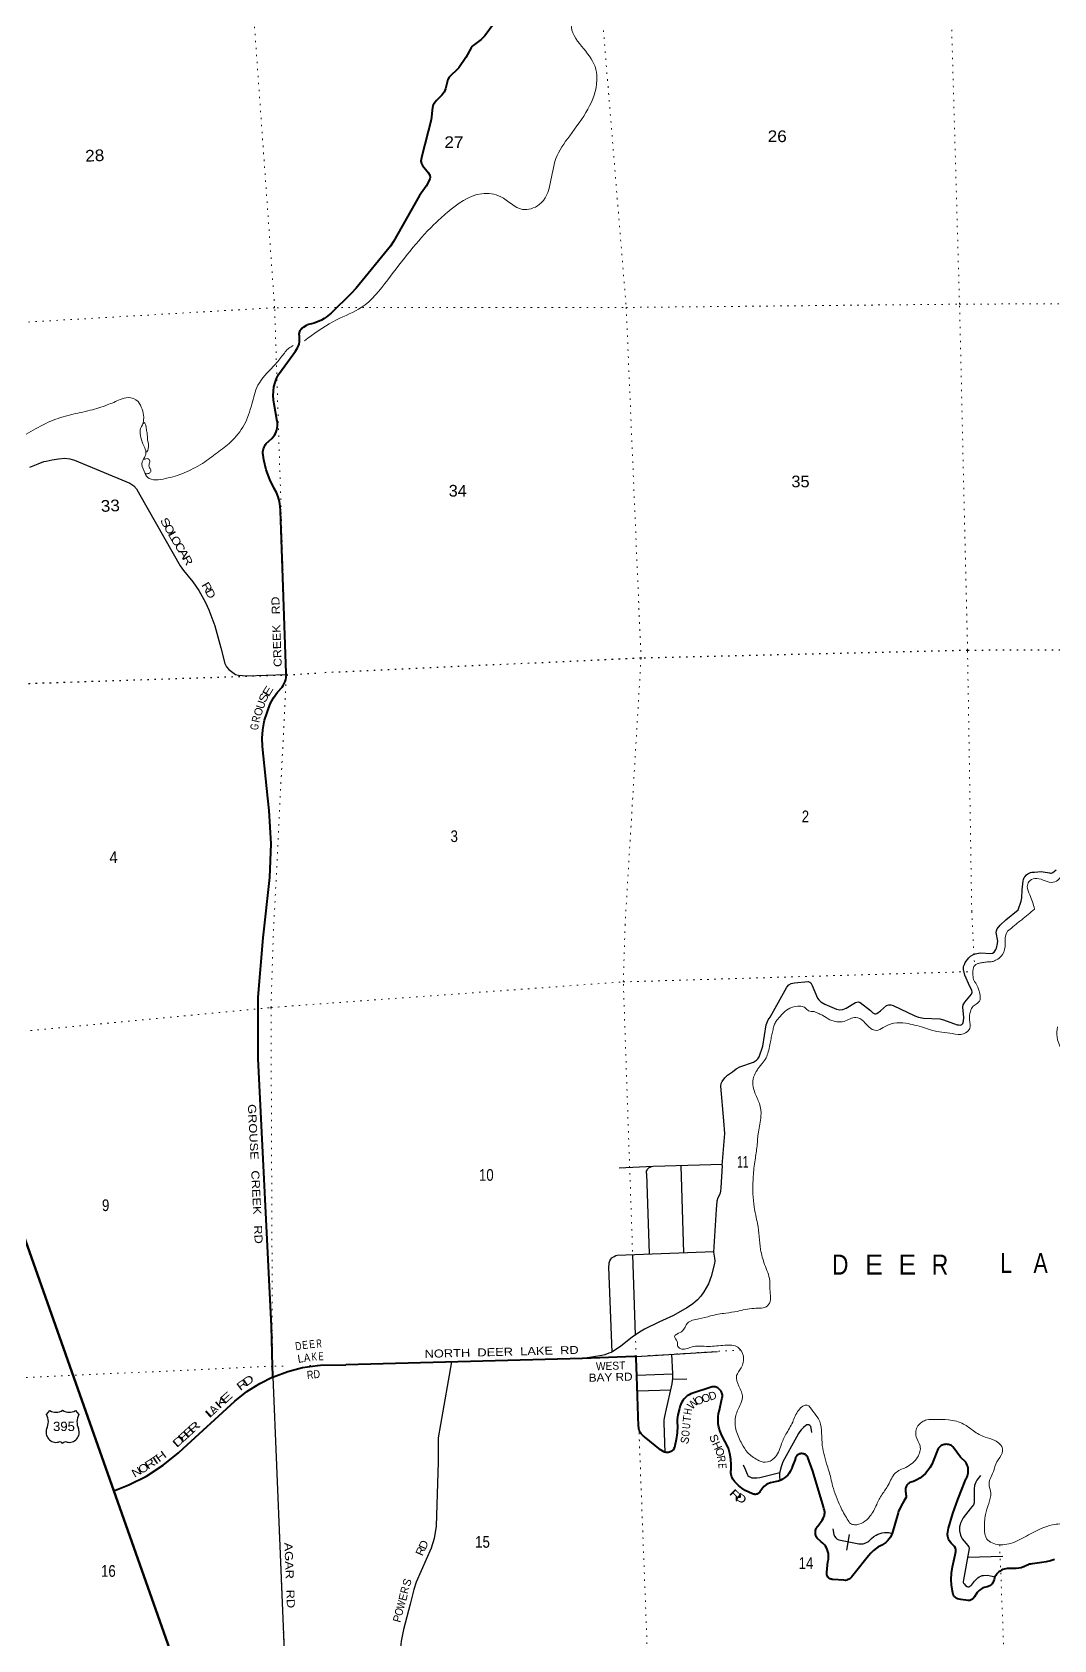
# Model space of a CAD drawing. Header units: feet. Extents: x 733631 to 986127, y 195788 to 388968.
# Drawn here: x 825953 to 841271, y 234377 to 258480 of the extents above; entities that cross this region are included whole.
import ezdxf
from ezdxf.enums import TextEntityAlignment as Align

# ---------------------------------------------------------------- set-up
doc = ezdxf.new("R2010")
doc.units = ezdxf.units.FT
doc.header["$LTSCALE"] = 70
doc.linetypes.add('DOTTED', pattern=[1.5, 0.3, -1.2])
for name, color, linetype, lineweight in [('16', 7, 'Continuous', 25), ('20', 7, 'Continuous', 70), ('26', 7, 'Continuous', 40), ('29', 7, 'Continuous', 25), ('39', 7, 'Continuous', 13), ('6', 7, 'DOTTED', 25), ('7', 7, 'DOTTED', 13)]:
    doc.layers.add(name, color=color, linetype=linetype, lineweight=lineweight)
for name, color, linetype in [('27', 7, 'Continuous'), ('30', 7, 'Continuous'), ('41', 7, 'Continuous')]:
    doc.layers.add(name, color=color, linetype=linetype)

msp = doc.modelspace()

# ---------------------------------------------------------------- linework, layer by layer
at = {"layer": '16'}
for p, q in [((826166.97, 237754.7), (826218.28, 237813.46)), ((826410.04, 237819.43), (826409.76, 237819.23)), ((826602.13, 237813.55), (826653.52, 237754.7))]:
    msp.add_line(p, q, dxfattribs=at)
for centre, radius, start, end in [((825973.99, 237644.07), 222.05, 332.97043, 29.75871), ((826309.36, 237971.12), 182.07, 239.97227, 303.45418), ((826511.14, 237970.62), 181.52, 236.33975, 300.08743), ((826511.13, 237971.12), 182.07, 236.54582, 236.59441), ((826846.49, 237644.07), 222.05, 150.24129, 207.02957), ((826313.18, 237489.17), 151.42, 159.09177, 283.81923), ((826507.3, 237489.17), 151.42, 256.18077, 20.90823)]:
    msp.add_arc(centre, radius, start, end, dxfattribs=at)
for centre, major_axis, start_param, end_param in [((826368.52, 237290.35), (-19.56, 51.67), 4.95877769, 6.28318531), ((826451.97, 237290.35), (19.56, 51.67), 0, 1.32637542)]:
    msp.add_ellipse(centre, major_axis=major_axis, ratio=0.929097, start_param=start_param, end_param=end_param, dxfattribs=at)
at = {"layer": '20'}
msp.add_lwpolyline([(831143.16, 225381.96), (827175.67, 236611.99), (824315.07, 244711.74)], dxfattribs=at)
at = {"layer": '26'}
for points in [[(832933.94, 258689.81), (832740.63, 258424.45), (832685.97, 258368.4), (832566.03, 258280.8), (832550.51, 258265.27), (832534.99, 258243.15), (832453.08, 258099.78), (832349.72, 257946.91), (832325.46, 257918.83), (832223.62, 257824.62), (832206.16, 257805.2), (832187.09, 257769.78), (832147.96, 257630.5), (832130.5, 257581.96), (832097.52, 257533.43), (832016.04, 257455.79), (831966.53, 257392.78), (831955.9, 257350.96), (831934.86, 257164.29), (831796.52, 256620.54), (831782.27, 256547.29), (831788.09, 256512.35), (831803.41, 256481.79), (831890.91, 256378.41), (831913.54, 256333.98), (831920.01, 256300.76), (831916.13, 256283.29), (831881.21, 256205.64), (831860.35, 256169.3), (831758.12, 256031.38), (831370.19, 255343.38), (831327.33, 255271.91), (830808.76, 254642.25), (830735.62, 254561.42), (830434.57, 254268.8), (830359.26, 254206.18), (830330.16, 254186.77), (830289.23, 254163.85), (830183.68, 254118.82), (830076.39, 254091.92)], [(829417.79, 244900.53), (829514.25, 245808.22), (829537.58, 246310.82), (829508.24, 246813.11), (829484.47, 246995.23), (829404.62, 247770.99), (829400.53, 247894.78), (829409.4, 248018.31), (829431.14, 248140.24), (829437.25, 248165.25), (829521.21, 248410.03), (829571.82, 248499.75), (829631.52, 248583.68), (829699.68, 248660.91), (829699.97, 248661.21), (829718.21, 248687.16), (829733.63, 248714.88), (829746.07, 248744.06), (829755.39, 248774.38), (829761.49, 248805.5), (829762.72, 248819.37), (829764.47, 248844.28), (829763.59, 248869.37), (829677.36, 251305.64), (829672.6, 251375.3), (829660.59, 251444.08), (829641.46, 251511.23), (829615.41, 251576), (829582.74, 251637.7), (829582.61, 251637.91), (829515.43, 251775.69), (829463.02, 251919.74), (829425.95, 252068.48), (829414.13, 252138.29), (829412.28, 252162.49), (829412.98, 252186.76), (829416.2, 252210.81), (829421.93, 252234.4), (829430.09, 252257.26), (829440.59, 252279.14), (829453.32, 252299.8), (829462.85, 252312.62), (829545.94, 252389.78), (829566.46, 252412.06), (829584.54, 252436.36), (829599.98, 252462.42), (829612.61, 252489.95), (829622.29, 252518.65), (829628.92, 252548.2), (829632.43, 252578.28), (829632.77, 252608.57), (829629.95, 252638.73), (829623.98, 252668.42), (829622.42, 252674.27), (829581.73, 252901.16), (829570.66, 252965.95), (829566.43, 253031.54), (829569.07, 253097.21), (829578.56, 253162.24), (829594.8, 253225.93), (829617.61, 253287.57), (829646.74, 253346.49), (829659.6, 253368.36), (829899.67, 253695.25), (829917.54, 253720.33), (829932.68, 253747.13), (829944.95, 253775.37), (829954.19, 253804.73), (829960.31, 253834.9), (829963.25, 253865.55), (829962.96, 253896.33), (829962.81, 253897.76), (829960.16, 253922.5), (829958.44, 253947.76), (829958.41, 253951.04), (829959.77, 253965.15), (829962.59, 253979.05), (829966.86, 253992.57), (829972.51, 254005.58), (829979.5, 254017.92), (829987.73, 254029.46), (829997.13, 254040.09), (830007.59, 254049.67), (830018.99, 254058.1), (830076.39, 254091.92)], [(829562.58, 238318.82), (829561.46, 238346.31), (829556.07, 238478.28), (829540.61, 239076.03), (829340.82, 243090.86), (829341.37, 244012.19), (829417.79, 244900.53)], [(835552.14, 237214.49), (835542.09, 237206.82), (835531.3, 237200.25), (835519.88, 237194.85), (835507.96, 237190.66), (835495.67, 237187.75), (835483.14, 237186.14), (835470.51, 237185.84), (835457.91, 237186.87), (835445.5, 237189.21), (835433.39, 237192.83), (835425.26, 237196.23), (835381.89, 237221.77), (835375.26, 237227.09), (835133.98, 237420.87), (835128.35, 237424.63), (835112.4, 237436.96), (835097.82, 237450.88), (835084.78, 237466.26), (835073.42, 237482.91), (835063.86, 237500.66), (835056.21, 237519.31), (835050.55, 237538.66), (835046.94, 237558.49), (835045.43, 237578.59), (835016.39, 238329.82), (835009.41, 238601.06), (835008.77, 238626.11), (834983.77, 238625.12), (834206.33, 238595.95), (830655.67, 238501.82)], [(829562.58, 238318.82), (829569.75, 238322.37), (829784.59, 238401.91), (830006.57, 238458.55), (830233.26, 238491.68), (830276.47, 238495.27), (830655.67, 238501.82)], [(827175.67, 236611.99), (827202.43, 236622.3), (827403.03, 236699.57), (827666.7, 236833.11), (827914.96, 236993.48), (828145.1, 237178.92), (828215.78, 237244.45), (828991.04, 237956.31), (829170.79, 238098.35), (829364.4, 238220.82), (829562.58, 238318.82)], [(836862, 236595.52), (836861.21, 236594.19), (836856.66, 236587.59), (836851.46, 236581.5), (836845.64, 236575.98), (836839.28, 236571.11), (836832.44, 236566.93), (836825.21, 236563.48), (836817.65, 236560.81), (836809.86, 236558.94), (836801.91, 236557.9), (836793.9, 236557.7), (836785.91, 236558.33), (836778.03, 236559.8), (836770.35, 236562.08), (836753.87, 236567.28), (836697.18, 236589.45), (836643.11, 236617.43), (836592.26, 236650.91), (836545.19, 236689.51), (836502.41, 236732.83), (836487.6, 236748.27), (836472.43, 236767.56), (836459.35, 236788.33), (836448.52, 236810.35), (836440.05, 236833.38), (836434.03, 236857.17), (836430.54, 236881.46), (836429.6, 236905.99), (836431.23, 236930.47), (836433.8, 237003.16), (836428.57, 237086.22), (836414.69, 237168.27), (836392.31, 237248.42), (836282.23, 237462.93), (836281.28, 237464.99), (836262.05, 237513.22), (836247.98, 237563.2), (836239.2, 237614.38), (836235.82, 237666.19), (836237.87, 237718.08), (836245.34, 237769.46), (836258.14, 237819.78), (836294.75, 237990.77), (836295.98, 237994.57), (836299.45, 238008.38), (836301.46, 238022.48), (836301.98, 238036.72), (836301.01, 238050.93), (836298.56, 238064.96), (836294.66, 238078.66), (836289.35, 238091.88), (836282.68, 238104.47), (836274.74, 238116.29), (836265.6, 238127.22), (836255.37, 238137.13), (836244.16, 238145.92), (836232.1, 238153.49), (836219.3, 238159.76), (836205.93, 238164.65), (836192.11, 238168.12), (836178.01, 238170.13), (836163.77, 238170.65), (836149.56, 238169.68), (836135.53, 238167.23), (835842.29, 238070.38), (835829.69, 238065), (835801.71, 238050.48), (835775.41, 238033.11), (835751.06, 238013.09), (835728.94, 237990.64), (835709.29, 237965.99), (835692.32, 237939.43), (835690.72, 237936.23), (835678.25, 237911.29), (835669.94, 237886.23), (835656.87, 237846.8), (835634.79, 237752.87), (835625.83, 237682.14), (835622.65, 237657.09), (835624.12, 237632.14), (835626.84, 237586.04), (835623.79, 237482.27), (835609.9, 237379.37), (835590.32, 237284.4), (835585.16, 237259.42), (835570.71, 237234.4), (835569.56, 237232.74), (835561.33, 237223.16), (835552.14, 237214.49)], [(839754.82, 235799.61), (839729.85, 235823.97), (839710.83, 235849), (839700.66, 235866.32), (839691.74, 235885.98), (839684.92, 235906.46), (839680.27, 235927.54), (839677.86, 235948.99), (839677.7, 235970.57), (839679.8, 235992.05), (839692.78, 236050.06), (839757.52, 236270.18), (839830.73, 236482.16), (839949.63, 236785.27), (839953.14, 236790.7), (839964.78, 236811.62), (839974.17, 236833.65), (839981.2, 236856.55), (839985.8, 236880.05), (839987.92, 236903.9), (839987.54, 236927.84), (839984.65, 236951.62), (839979.3, 236974.96), (839971.54, 236997.61), (839961.45, 237019.33), (839949.14, 237039.87), (839873.9, 237118.15), (839761.97, 237267.92), (839759.88, 237269.83), (839747.59, 237279.76), (839734.33, 237288.35), (839720.25, 237295.51), (839705.49, 237301.15), (839690.23, 237305.22), (839674.62, 237307.68), (839658.84, 237308.49), (839643.07, 237307.64), (839627.47, 237305.15), (839612.21, 237301.05), (839597.47, 237295.37), (839583.4, 237288.18), (839570.16, 237279.56), (839559.77, 237271.13), (839536.82, 237246.15), (839526.7, 237221.13), (839469.25, 237079.12), (839461.32, 237055.9), (839439.83, 237005.8), (839413.23, 236958.22), (839381.8, 236913.68), (839345.89, 236872.67), (839305.88, 236835.64), (839262.23, 236802.99), (839215.4, 236775.09), (839165.91, 236752.23), (839114.3, 236734.67), (839105.66, 236730.14), (839095.03, 236723.25), (839085.18, 236715.27), (839076.22, 236706.32), (839068.24, 236696.47), (839061.34, 236685.85), (839055.58, 236674.56), (839051.04, 236662.73), (839047.75, 236650.49), (839045.77, 236637.97), (839045.1, 236625.32), (839045.11, 236625.14), (839047.77, 236599.9), (839051.53, 236575.14), (839053.78, 236560.39), (839057.57, 236535.42), (839055.29, 236510.39), (839053.78, 236505.22), (839053.48, 236504.48), (839038.04, 236479.29), (839022.01, 236454.48), (838981.9, 236387.62), (838954.85, 236329.49), (838943.18, 236304.43), (838936.05, 236279.49), (838847.54, 235969.84), (838838.78, 235950.44), (838821.17, 235918.78), (838800.36, 235889.13), (838776.55, 235861.82), (838750.03, 235837.15), (838721.07, 235815.38), (838689.99, 235796.76), (838632.58, 235764.5)], [(837473.75, 237167.76), (837463.37, 237165.42), (837453.29, 237162.02), (837443.62, 237157.58), (837434.46, 237152.15), (837425.93, 237145.8), (837418.1, 237138.58), (837411.07, 237130.59), (837404.92, 237121.91), (837399.71, 237112.64), (837395.49, 237102.87), (837392.32, 237092.71), (837390.23, 237082.27), (837349.57, 236971.77), (837346.56, 236961.8), (837334.87, 236930.9), (837320, 236901.4), (837302.14, 236873.61), (837281.47, 236847.84), (837258.21, 236824.37), (837232.64, 236803.47), (837205.01, 236785.35), (837175.65, 236770.21), (837144.86, 236758.23), (837112.99, 236749.53), (837020.79, 236732.25), (837006.93, 236727.49), (836984.05, 236717.44), (836962.35, 236705.05), (836942.07, 236690.46), (836923.42, 236673.83), (836906.61, 236655.34), (836891.83, 236635.19), (836862, 236595.52)], [(838632.58, 235764.5), (838609.7, 235749.45), (838565.75, 235715.35), (838525.62, 235676.85), (838489.72, 235634.36), (838275.5, 235366.47), (838255.59, 235341.57), (838238.03, 235316.47), (838234.54, 235312.33), (838224.06, 235302.27), (838212.58, 235293.37), (838200.24, 235285.71), (838187.16, 235279.38), (838173.49, 235274.46), (838169.99, 235273.6), (838144.95, 235269.01), (838119.99, 235270.82), (837954.94, 235282.77), (837946.86, 235283.11), (837937.8, 235284.39), (837928.92, 235286.61), (837920.32, 235289.75), (837912.1, 235293.77), (837904.34, 235298.62), (837897.14, 235304.26), (837890.56, 235310.62), (837884.68, 235317.64), (837879.57, 235325.23), (837875.28, 235333.31), (837871.86, 235341.8), (837869.34, 235350.6), (837867.76, 235359.61), (837867.13, 235368.74), (837867.46, 235377.88), (837868.74, 235386.94), (837883.46, 235549.1), (837886.03, 235558.65), (837891.58, 235587.16), (837894.13, 235616.1), (837893.63, 235645.15), (837890.1, 235673.98), (837883.58, 235702.29), (837874.13, 235729.76), (837861.86, 235756.1), (837846.91, 235781), (837832.26, 235800.46), (837809.67, 235825.42), (837784.63, 235847.19), (837722.37, 235901.3), (837720.98, 235903.28), (837713.17, 235915.93), (837706.73, 235929.33), (837701.73, 235943.33), (837698.21, 235957.78), (837696.23, 235972.52), (837695.79, 235987.38), (837696.91, 236002.21), (837699.58, 236016.84), (837703.76, 236031.11), (837709.41, 236044.86), (837716.46, 236057.95), (837724.85, 236070.23), (837734.47, 236081.56), (837795.76, 236171.83), (837812.72, 236196.81), (837824.75, 236221.83), (837826.02, 236224.8), (837831.32, 236241.89), (837834.81, 236259.44), (837836.43, 236277.26), (837836.19, 236295.15), (837834.08, 236312.92), (837831.95, 236322.31), (837824.87, 236345.64), (837816.93, 236372.31), (837658.37, 236905.47), (837582.73, 237110.98), (837580.86, 237114.74), (837575.43, 237123.89), (837569.08, 237132.43), (837561.86, 237140.25), (837553.87, 237147.28), (837545.19, 237153.44), (837535.92, 237158.65), (837526.15, 237162.86), (837515.99, 237166.03), (837505.55, 237168.13), (837494.96, 237169.12), (837484.32, 237168.99), (837473.75, 237167.76)], [(841218.49, 235560.56), (841155.28, 235545.34), (841090.82, 235536.81), (840950.87, 235514.35), (840939.05, 235514.33), (840923.11, 235512.85), (840907.42, 235509.72), (840892.13, 235504.96), (840888.48, 235503.39), (840863.37, 235490.75), (840838.48, 235480.53), (840822.33, 235473.91), (840814.96, 235470.77), (840779.96, 235458.43), (840743.87, 235449.81), (840707.08, 235445.02), (840694.98, 235444.72), (840669.78, 235444.1), (840644.98, 235444.71), (840573.49, 235446.49), (840573.17, 235446.47), (840549.95, 235443.56), (840527.16, 235438.24), (840505.05, 235430.56), (840483.86, 235420.62), (840463.83, 235408.51), (840445.17, 235394.38), (840428.1, 235378.38), (840412.79, 235360.68), (840399.41, 235341.47), (840388.11, 235320.97), (840375.97, 235282.64), (840368.03, 235257.59), (840355.19, 235232.64), (840353.38, 235229.64), (840344.44, 235217.8), (840334.31, 235206.96), (840323.1, 235197.24), (840310.94, 235188.75), (840297.96, 235181.57), (840284.29, 235175.79), (840270.1, 235171.46), (840249.14, 235168), (840228, 235162.23), (840207.59, 235154.27), (840188.12, 235144.23), (840169.8, 235132.2), (840152.85, 235118.33), (840145.25, 235110.66), (840123.76, 235085.71), (840106.49, 235060.66), (840096.74, 235046.52), (840079.77, 235021.9), (840060.48, 234996.52), (840058.27, 234994.25), (840049.69, 234987.1), (840040.41, 234980.89), (840030.53, 234975.68), (840020.16, 234971.54), (840009.42, 234968.5), (839998.42, 234966.6), (839987.28, 234965.86), (839877.79, 234981.87), (839852.86, 234985.51), (839827.79, 234992.77), (839818.36, 234997.06), (839807.82, 235003.25), (839798, 235010.51), (839788.98, 235018.76), (839780.88, 235027.91), (839773.78, 235037.85), (839767.75, 235048.48), (839763.47, 235058.3), (839756.71, 235083.43), (839752.54, 235108.3), (839736.54, 235203.86), (839733.54, 235279.6), (839738.72, 235374.92), (839753.84, 235469.16), (839793.47, 235653.37), (839798.89, 235678.55), (839802.87, 235703.37), (839802.99, 235712.51), (839801.96, 235723.77), (839799.75, 235734.87), (839796.4, 235745.68), (839794.46, 235750.18), (839779.88, 235775.17), (839754.87, 235799.57), (839754.82, 235799.61)], [(841279.76, 235582.3), (841218.49, 235560.56)]]:
    msp.add_lwpolyline(points, dxfattribs=at)
at = {"layer": '29'}
for p, q in [((835262.01, 241473.84), (834755.82, 241449.83)), ((835162.66, 241367.79), (835201.85, 240162.87)), ((836301.35, 241503.04), (835262.01, 241473.84)), ((835679.13, 241485.56), (835720.52, 240178.44)), ((834725.74, 240146.17), (836171.95, 240197.71)), ((834955.51, 240154.49), (834995.76, 238945.58)), ((834647.79, 238692.18), (834600.76, 239964.09)), ((835014.49, 238626.42), (836228.5, 238701.85)), ((835018.2, 238345.5), (835560.44, 238365.96)), ((835557.83, 238285), (835770.3, 238292.24)), ((835027.6, 238108.23), (835527.98, 238125.97)), ((838204.67, 235954.06), (838160.09, 235720.16)), ((839979.18, 235618.29), (840507.45, 235633.71))]:
    msp.add_line(p, q, dxfattribs=at)
for points in [[(825919.93, 251955.92), (826045.44, 252010.27), (826129.73, 252042.14), (826163.45, 252049.64), (826251.49, 252070.26), (826347.03, 252083.38), (826444.43, 252090.88), (826519.36, 252083.38), (826586.8, 252060.89), (827418.51, 251715.99), (827476.58, 251676.62), (827515.92, 251633.51), (827568.37, 251543.54), (828173.41, 250480.71), (828220.25, 250411.37), (828362.61, 250238.92), (828454.4, 250109.57), (828549.93, 249931.51), (828604.25, 249820.91), (828692.3, 249579.11), (828782.21, 249249.21), (828842.15, 249016.78), (828868.38, 248964.28), (828902.1, 248926.8), (828962.04, 248878.05), (829003.25, 248851.81), (829048.21, 248840.57), (829164.35, 248829.32), (829756.29, 248851.83)], [(840735.15, 245323.4), (840779.77, 245453.85), (840789.08, 245500.25), (840798.23, 245619.4), (840810.96, 245756.79), (840814.13, 245776.42), (840818.63, 245789.95), (840825.92, 245804.89), (840833.9, 245816.34), (840860.27, 245844.12), (840882.93, 245863.38), (840898.79, 245872.25), (840921.7, 245879.89), (840943.21, 245884.06), (840983.14, 245888.02), (841081.78, 245894.48), (841111.85, 245892.39), (841203.46, 245875.03), (841220.47, 245872.61), (841232.27, 245872.61), (841245.1, 245876.42), (841256.2, 245883.36), (841306.92, 245922.18)], [(836300.23, 241488.9), (836338.02, 241967.31), (836321.46, 242157.8), (836280.08, 242679.57), (836285.26, 242715.81), (836297.67, 242748.93), (836338.02, 242803.8), (836380.44, 242842.11), (836453.89, 242894.9), (836506.65, 242937.35), (836561.48, 242969.44), (836768.4, 243035.7), (836798.4, 243055.37), (836812.89, 243067.79), (836833.58, 243088.5), (836851.16, 243118.52), (836909.1, 243275.88), (836958.76, 243598.88), (836988.76, 243670.32), (837016.7, 243714.83), (837270.17, 244163.1), (837298.1, 244195.18), (837332.24, 244216.93), (837380.87, 244228.31), (837587.78, 244244.88), (837610.54, 244238.68), (837626.06, 244225.21), (837645.72, 244186.9), (837726.42, 243998.5), (837745.04, 243971.57), (837778.15, 243940.53), (837836.08, 243905.31), (838011.96, 243830.79), (838059.55, 243822.49), (838107.14, 243826.65), (838158.86, 243847.34), (838299.57, 243930.16), (838334.75, 243940.53), (838350.27, 243937.42), (838365.78, 243930.16), (838523.03, 243814.21), (838559.25, 243777.99), (838589.25, 243764.52), (838602.71, 243763.5), (838619.26, 243767.64), (838672.01, 243805.93), (838763.06, 243888.75), (838795.14, 243898.08), (838828.24, 243898.08), (838862.37, 243888.75), (839185.16, 243731.39), (839243.1, 243712.78), (839317.59, 243698.26), (839563.82, 243685.86), (839615.54, 243673.42), (839822.46, 243598.88), (839847.3, 243596.83), (839872.13, 243594.76), (839892.82, 243603.04), (839905.22, 243615.44), (839915.58, 243650.66), (839921.78, 243706.54), (839905.22, 243863.9), (839911.44, 243894.98), (839938.33, 243938.44), (840038.69, 244059.6), (840045.93, 244087.52), (840040.76, 244119.64), (840012.82, 244170.34), (839938.33, 244344.26), (839918.68, 244428.15), (839916.61, 244448.85), (839918.68, 244473.7), (839930.05, 244501.62), (839941.44, 244529.6), (839998.34, 244603.11), (840021.1, 244625.85), (840055.25, 244645.55), (840092.49, 244660.05), (840140.08, 244672.47), (840178.35, 244675.54), (840319.05, 244667.26), (840349.07, 244670.4), (840373.9, 244686.96), (840388.38, 244701.46), (840401.82, 244725.24), (840412.17, 244748.05), (840426.65, 244816.34), (840428.72, 244851.58), (840408.03, 244982.02), (840410.1, 245006.83), (840422.52, 245035.85), (840468.03, 245089.65), (840550.8, 245172.47), (840735.15, 245323.4)], [(836300.23, 241488.9), (836278, 241153.63), (836272.83, 241102.9), (836261.45, 241058.38), (836233.52, 241001.45), (836220.06, 240954.86), (836207.65, 240830.63), (836170.4, 240188.77), (836182.82, 240097.66), (836186.96, 240060.4), (836182.82, 240018.98), (836133.17, 239824.36), (836091.78, 239716.69), (836021.43, 239592.46), (835976.95, 239531.39), (835926.24, 239472.37), (835854.87, 239409.23), (835768.99, 239352.28), (835566.21, 239240.47), (835351.02, 239141.08), (835135.83, 239033.42), (835059.28, 238989.95), (834949.61, 238913.33), (834779.94, 238780.81), (834668.2, 238706.27), (834632.52, 238686.11), (834599.93, 238673.16), (834539.91, 238652.44), (834494.92, 238641.59), (834214.35, 238596.16)], [(835162.66, 241367.79), (835163.53, 241391.51), (835165.34, 241403.67), (835171.29, 241420.5), (835179.82, 241433.7), (835192.5, 241448.45), (835204.65, 241457.51), (835216.82, 241463.46), (835242.14, 241472.9)], [(834600.76, 239964.09), (834604.07, 240007.62), (834605.63, 240029.88), (834616.49, 240060.42), (834630.46, 240085.78), (834646.49, 240101.83), (834678.05, 240125.12), (834703.39, 240139.1), (834725.74, 240146.17)], [(835444.36, 237187.98), (835427.86, 237629.33), (835429.93, 237672.82), (835434.07, 237699.73), (835454.76, 237797.05), (835547.87, 238215.3), (835558.22, 238298.12), (835560.29, 238368.52), (835543.07, 238658.91)], [(832241.46, 238543.86), (832073.77, 237603.1), (832042.35, 237404.59), (832042.35, 237044.29), (832012.34, 236083.5), (831980.01, 235895.42), (831937.33, 235753.22), (831712.29, 235242.8), (831676.21, 235133.53), (831622.28, 234912.52), (831518.68, 234533.03), (831487.25, 234357.06), (831412.24, 233606.44), (831352.23, 233246.14), (831308.65, 233069.3), (831217.21, 232780.75), (831082.18, 232390.43), (831023.6, 232258.62), (830895.04, 232059.55)], [(829562.48, 238321.31), (829779.72, 233003.13), (829910.14, 229424.73)], [(837644.29, 237485.55), (837631.77, 237553.02), (837625.06, 237577.35), (837619.88, 237587.7), (837614.71, 237591.84), (837599.19, 237600.12), (837582.11, 237602.71), (837568.15, 237601.16), (837553.14, 237592.36), (837515.9, 237559.23), (837481.24, 237524.55), (837464.18, 237501.26), (837441.4, 237470.19), (837410.37, 237416.36), (837207.58, 237043.65), (837192.08, 237002.24), (837180.68, 236969.11), (837159.99, 236875.93), (837157.42, 236852.65), (837157.92, 236824.16), (837164.48, 236764.45)], [(836611.59, 237003.28), (836644.78, 236933.92), (836671.68, 236862.49), (836685.13, 236842.82), (836702.72, 236825.22), (836723.41, 236814.86), (836745.14, 236807.62), (836778.24, 236805.54), (836819.63, 236807.62), (836865.15, 236812.79), (836943.78, 236829.36), (837163.77, 236887.95)], [(840169.68, 236839.22), (840117.97, 236771.36), (840099.86, 236738.74), (840080.72, 236690.6), (840075.03, 236643.49), (840075.03, 236510.97), (840078.65, 236466.98), (840075.03, 236432.29), (840065.2, 236401.76), (840017.09, 236341.18), (839913.63, 236208.66), (839895.52, 236178.13), (839872.24, 236125.84), (839866.55, 236107.73), (839858.27, 236070.46), (839855.69, 236009.89), (839870.69, 235944.15), (839887.24, 235911.02), (839897.07, 235889.79), (839955.01, 235819.39), (839996.4, 235769.7), (839998.98, 235747.44), (839992.26, 235691.01), (839917.76, 235276.89), (839913.11, 235247.39), (839913.11, 235239.11), (839915.18, 235228.76), (839926.04, 235214.77), (839946.22, 235192.52), (839970.02, 235176.99), (839981.4, 235173.88), (839994.85, 235173.88), (840013.47, 235180.1), (840028.99, 235189.41), (840037.78, 235198.21), (840083.3, 235256.19), (840132.97, 235305.88), (840153.15, 235319.86), (840173.84, 235330.22), (840196.6, 235339.53), (840215.73, 235343.15), (840277.3, 235345.74), (840323.34, 235339.01), (840390.52, 235320.15)], [(837957.71, 236040.65), (837971.15, 235955.56), (837980.98, 235930.2), (838002.19, 235905.87), (838022.37, 235888.79), (838047.72, 235876.88), (838345.69, 235816.83), (838378.28, 235815.28), (838411.9, 235818.9), (838450.7, 235829.78), (838482.25, 235845.82), (838499.33, 235858.76), (838538.12, 235897.58), (838573.82, 235927.09), (838606.41, 235947.28), (838631.76, 235960.22), (838650.38, 235967.47), (838699.52, 235980.41), (838734.19, 235987.14), (838776.09, 235988.69), (838792.12, 235987.14), (838847.54, 235969.84)]]:
    msp.add_lwpolyline(points, dxfattribs=at)
at = {"layer": '39'}
msp.add_line((830035.26, 253851), (830083.94, 253890.05), dxfattribs=at)
for points in [[(830083.94, 253890.05), (830517.62, 254168.46), (830888.04, 254351.78), (831285, 254768.41), (831976.06, 255595.3), (832174.64, 255777.37), (832694.64, 256057.9), (832977.62, 256013.39), (833303.15, 255823.29), (833554.94, 255894.56), (833721.57, 256210.55), (833804.9, 256583.58), (834012.82, 256927.57), (834420.5, 257760.59), (834405.62, 257921.49), (834222.68, 258230.71), (834037.05, 258555.97), (834072.18, 258777.54), (834226.38, 259052.62), (834482.73, 259255.32), (834893.99, 259525.17), (835199.29, 259574.49), (835794.34, 259658.32), (836080.85, 259769.42), (836326.97, 260070.62), (836348.91, 260269.42), (836374.75, 260567.32), (836547.59, 260736.19), (836907.52, 261215.86), (837169.14, 261628.77), (837665.96, 262027.43), (837957.78, 262108.48), (838416.17, 262315.72), (838961.76, 262900.2), (839414.2, 263391.88), (839798.12, 263638.36), (840286.33, 263762.07), (840355.78, 263810.29)], [(828507.34, 252011.47), (828726.68, 252171.39), (828929.59, 252336.63), (829130.48, 252590.86), (829245.81, 252901.87), (829338.11, 253185.51), (829568.08, 253467.39), (829698.67, 253621.2), (829802.46, 253741.38), (829867.76, 253781.89)], [(825402.16, 251113.42), (825412.27, 251239.19), (825415.55, 251478.23), (825434.61, 251726.1), (825444.4, 251955.32), (825483.48, 252163.62), (825660.05, 252329.67), (825931.8, 252494.03), (826234.38, 252647.67), (826529.45, 252744.28), (826823.88, 252810.49), (827079.21, 252891.09), (827273.87, 252970.92), (827393.82, 253002.77), (827540.31, 252940.68), (827600.08, 252828.04), (827625.88, 252705.74), (827624.24, 252653.02), (827624.33, 252651), (827576.8, 252539.49), (827577.64, 252432.23), (827613.54, 252310.39), (827649.71, 252227.03), (827648.25, 252125.73), (827601.73, 252036.53), (827630.29, 251898.16), (827685.09, 251805.53), (827953.01, 251787.52), (828230.45, 251871.16), (828507.34, 252011.47)], [(827615.89, 252614.17), (827625.71, 252620.7), (827635.53, 252627.23), (827641.95, 252619.42), (827657.93, 252579.67), (827663.72, 252541.47), (827675.01, 252471.13), (827681.9, 252408.69), (827686.77, 252346.16), (827693.94, 252322.19), (827699.26, 252294.09), (827696.88, 252257.54), (827690.09, 252228.89), (827687.07, 252206.48), (827679.45, 252196), (827671.74, 252187.55), (827655.03, 252198.93)], [(827614.39, 252069.51), (827656.24, 252083.59), (827694.61, 252085.35), (827713.88, 252061.95), (827708.29, 252007.03), (827708.57, 251956.43), (827732.62, 251917.05), (827731.71, 251892.71), (827700.6, 251864.96), (827658.29, 251860.98), (827640.27, 251871.43)], [(840980.92, 245332.48), (840911.87, 245545.53), (840872.66, 245671.97), (840896.09, 245739.59), (840986.91, 245791.9), (841234.06, 245733.76), (841331.87, 245764.16), (841417.43, 245892.97), (841529.28, 245925.99), (841856.43, 245840.96), (842000.56, 245923.8), (842175.95, 246224.02), (842252.2, 246285.81), (842295.63, 246406.78), (842326.03, 246500.95), (842524.2, 246501.29), (842789.75, 246486.32), (842912.15, 246604.59), (842918.5, 246693.69), (842912.31, 246792.37), (843032.26, 246777.27), (843312.67, 246649.87), (843423.59, 246705.05), (843504.2, 246807.41), (843601.58, 246847.89), (843736.07, 247015.13), (843771.38, 247040.86), (843907.83, 247018.39), (844014.12, 246895.7), (843981.59, 246851.92), (843940.05, 246829.97), (844031.11, 246732.88), (844165.45, 246712.34), (844265.22, 246696.39), (844387.04, 246636.95), (844473.72, 246547.76), (844437.09, 246314.01), (844389.26, 246175.46), (844250.96, 246119.62), (843933.33, 245840.34), (843843.25, 245674.99), (843870.08, 245518.64), (843930.75, 245443.09)], [(840980.92, 245332.48), (840789.16, 245173.7), (840728.27, 245125.15), (840634.01, 245049.2), (840563.65, 244982.15), (840543.02, 244815.74), (840500.16, 244650.61), (840429.81, 244583.55), (840363.14, 244549.17)], [(840363.14, 244549.17), (840330.92, 244541.33), (840273.3, 244539.85), (840202.39, 244530.99), (840143.29, 244519.17), (840098.97, 244499.96), (840072.37, 244471.89), (840060.55, 244424.61), (840054.64, 244361.08), (840059.08, 244321.19), (840067.94, 244278.35), (840085.67, 244239.94), (840112.26, 244201.52), (840129.99, 244160.16), (840152.15, 244102.54), (840162.5, 244056.74), (840166.11, 243996.31)], [(840166.11, 243996.31), (840167.36, 243990.63), (840125.34, 243920.5), (840060.28, 243875.85), (840020.55, 243797.72), (840008.64, 243672.02), (840009.02, 243540.69), (839914.83, 243462.72), (839753.39, 243465.32), (839593.35, 243486.15), (839439.01, 243517.28), (839318.59, 243559.67), (839182.32, 243593.43), (839052.3, 243621.35), (838872.79, 243621.31), (838713.65, 243555.28), (838608.16, 243513.31), (838526.56, 243540.84), (838415.99, 243650.25), (838303.08, 243709.06), (838125.6, 243648.47), (838016.81, 243644.77), (837912.98, 243673.58), (837805.91, 243738.65), (837748.55, 243764.99), (837678.97, 243794.96), (837591.8, 243808.16), (837548.07, 243849.11), (837476.53, 243876.99), (837312.15, 243847.16), (837215.74, 243775.18), (837194.88, 243751.5)], [(836825.83, 242924.99), (836858.26, 242970.1), (836898.15, 243017.38), (836955.77, 243101.59), (836988.27, 243191.72), (837014.86, 243298.09), (837031.11, 243389.69), (837048.84, 243467.99), (837065.09, 243544.82), (837084.3, 243608.35), (837119.76, 243667.44), (837152.26, 243705.86), (837194.88, 243751.5)], [(836676.87, 237183.32), (836825.72, 237075.22), (836941.84, 237040.77), (837079.02, 237099.99), (837181.3, 237297.46), (837254.51, 237459.58), (837355.32, 237640.84), (837446.06, 237821.75), (837572.62, 237896.77), (837658.41, 237804.71), (837742.93, 237690.38), (837795.23, 237334.48), (837864.37, 237017.55), (837928.11, 236801.47), (837954.2, 236685.15), (838071.42, 236377.94), (838119.07, 236280.54), (838174.71, 236185.43), (838223.28, 236120.4), (838282.38, 236102.2), (838514.1, 236229.29), (838615.04, 236406.51), (838696.65, 236558.82), (838788.81, 236697.34), (838893.71, 236876.71), (839052.17, 236962.92), (839228.54, 237116.43), (839265.22, 237285.4), (839206.28, 237418.79), (839233.02, 237583.38), (839369.11, 237674.89), (839487.91, 237680.95), (839693.81, 237675.82), (839917.79, 237612.7), (840066.44, 237510.65), (840239.06, 237415.48), (840387.97, 237365.98), (840503.11, 237240.56), (840387.02, 236973.92), (840383.54, 236957.63), (840338.91, 236844.97), (840299, 236712.27), (840325.71, 236577.78), (840294.6, 236423.15), (840245.83, 236253.77), (840230.59, 236047.13), (840268.18, 235888.77), (840446.51, 235803.89), (840679.19, 235842.11), (840919.1, 235965.44), (841249.39, 236099.93), (841470.39, 236125.63), (841727.59, 236154.57), (842035.49, 236175.13), (842266.77, 236195.12), (842510.16, 236334.73), (842707.58, 236402.06), (843035.83, 236417.26), (843322.66, 236404.77), (843665.01, 236420.44), (843886.6, 236488.59), (844215.52, 236724.07), (844413.5, 236894.48), (844567.57, 237051.27), (844700.07, 237249.77), (844680.73, 237465.33), (844579.93, 237643.78), (844430.67, 237763.99), (844232.05, 237912.84), (844078.96, 238026.87), (843927.73, 238205.62), (843828.53, 238456.87), (843732.87, 238722.38), (843585.59, 238963.91), (843406.14, 239202.33), (843238.23, 239457.3), (843125.39, 239693.94), (843107.05, 239939.85), (843081.77, 240211.79), (843032.55, 240416.24), (842862.45, 240796.43), (842733.07, 241105.25), (842615.87, 241351.84), (842489.39, 241634.5), (842349.3, 241841.92), (842156.1, 242009.14), (841952.99, 242291.21), (841798.99, 242552.72), (841630.94, 242811.73), (841455.64, 243106.87), (841320.28, 243413.47), (841323.44, 243568.9)], [(836825.83, 242924.99), (836770.08, 242812.3), (836785.8, 242584.49), (836855.97, 242417.13), (836880.41, 242230.03), (836842.07, 241990.27), (836820.86, 241781.41), (836791.58, 241572.28), (836763.66, 241322.78), (836758.49, 241116.48), (836771.38, 240912.83), (836801.33, 240742.08), (836827.69, 240617.69), (836875.03, 240229.29), (836935.01, 240005), (837011.78, 239761.07), (837017.14, 239601.61), (837023.29, 239478.56), (836978.06, 239384.06), (836775.6, 239346.88), (836522.98, 239301.92), (836354.42, 239275.99), (836123.89, 239233.8), (835949.97, 239187.48), (835776.6, 239125.01), (835705.86, 239009.44), (835620.79, 238960.07), (835585.54, 238928.56), (835624.52, 238849.06), (835628.5, 238790.59), (835676.6, 238739.68), (835833.06, 238765.21), (836092.89, 238776.06), (836340.35, 238794.57), (836535.04, 238762.79), (836616.21, 238628.13), (836581.75, 238453.17), (836515.04, 238337.74), (836550.55, 238181.33), (836602.58, 238013.36), (836562.4, 237888.72), (836497.58, 237716.78), (836510.55, 237511.1), (836593.75, 237315.89), (836676.87, 237183.32)]]:
    msp.add_spline(points, degree=3, dxfattribs=at)
at = {"layer": '6'}
for points in [[(861018.43, 249717.01), (860719.68, 249712.7), (860627.18, 249710.98), (855387.7, 249615.96), (855204.01, 249608.15), (850046.29, 249534.43), (849838.88, 249513.51), (845357.79, 249220.19), (839976.89, 249211.69), (835081.88, 249094.61), (830270.3, 248873.34)], [(815297.69, 248351.66), (819029.88, 248495.35), (824430.68, 248667.35), (829764.47, 248844.37), (830270.3, 248873.34)]]:
    msp.add_lwpolyline(points, dxfattribs=at)
at = {"layer": '7'}
for p, q in [((840040.48, 245295.96), (840081.8, 244486.19)), ((830655.67, 238501.85), (830098.01, 238489.6))]:
    msp.add_line(p, q, dxfattribs=at)
for points in [[(840040.48, 245295.96), (839976.89, 249211.69), (839856.72, 254401.63), (839708, 259644.87), (839473.05, 264583.6), (839149.14, 269952.66), (838999.52, 275312.97), (838747.45, 280500.31), (838589.39, 285929.93), (838411.94, 291224.82)], [(833143.09, 291027.37), (833366.57, 286008.92), (833579.09, 280670.25), (833686.88, 275220.55), (833821.72, 269827.31), (834124.2, 264725.88), (834423.31, 259656.61), (834859.73, 254352.91), (835081.88, 249094.61), (834843.09, 245102.53)], [(829567.13, 244906.07), (829764.47, 248844.37), (829588.64, 254349), (829228.1, 259377.47), (829193.33, 260879.31)], [(830066.72, 254352.13), (829588.64, 254349), (824220.53, 254036.79), (818852.79, 253805.57), (816498.39, 253705.15)], [(830066.72, 254352.13), (834859.73, 254352.91), (839856.72, 254401.63), (845161.06, 254429.15)], [(830320.56, 219573.48), (830184.26, 222074.24), (829982.48, 227565.97), (829779.72, 233003.13), (829556.07, 238478.28), (829534, 243856.25), (829567.13, 244906.07)], [(835916.41, 215644.96), (835911.77, 216863.92), (835663.57, 222261.92), (835582.52, 227674.82), (835214.62, 233160.82), (835008.77, 238626.06), (834816.04, 244241.28), (834843.09, 245102.53)], [(830454.13, 243925.65), (834816.04, 244241.28), (840056.68, 244396.82)], [(799719.14, 242547.58), (803298.85, 242641.87), (808600.07, 242688.59), (813913.9, 242814.34), (819095.99, 243076.99), (824257.68, 243351.37), (829534, 243856.25), (830454.13, 243925.65)], [(836578.77, 238723.61), (835008.77, 238626.06), (830655.67, 238501.85)], [(829717.11, 238481.64), (829556.07, 238478.28), (824310.95, 238240.69), (819435, 237688.91), (814128.62, 237595.62), (808800.54, 237414.89), (803529.85, 237310.32), (799911.02, 237184.5)], [(840457.91, 235803.47), (840565.78, 233112.83), (840880.59, 227628.48), (841059.8, 222475.55), (841172.21, 217089.99), (841326.57, 211656), (841254.32, 206303.91), (841474.36, 200956.36), (841519.88, 199382.25)]]:
    msp.add_lwpolyline(points, dxfattribs=at)

# ---------------------------------------------------------------- texts
at = {"layer": '16', "width": 1.05}
msp.add_text('395', height=140, dxfattribs=at).set_placement((826429.84, 237507.66), align=Align.CENTER)
at = {"layer": '27'}
for s, rotation, width, p in [('CREEK   RD', 92.027, 1.15, (829695.43, 248964.86)), ('GROUSE   CREEK   RD', 272.849, 1.2, (829187.14, 242405.99)), ('E', 6.197, 0.8, (830113.55, 238746.99)), ('R', 3.366, 0.7, (830216.69, 238758.25)), ('D', 9.236, 0.8, (829907.94, 238716.17)), ('E', 6.236, 0.8, (830008.02, 238734.19)), ('A', 7.236, 0.9, (830033.15, 238541.33)), ('K', 6.197, 0.75, (830148.07, 238559.08)), ('E', 1.366, 0.7, (830247.58, 238567.94)), ('NORTH  DEER  LAKE  RD', 1.509, 1.2, (831838.02, 238604.26)), ('RD', 5.236, 0.85, (830077.87, 238287.49)), ('BAY RD', 1.636, 1.1, (834299.07, 238245.52)), ('WEST', 1.636, 0.95, (834407.57, 238418.81))]:
    msp.add_text(s, height=120, rotation=rotation, dxfattribs=dict(at, width=width)).set_placement(p)
for s, rotation, width, p in [('S', 63.744, 1.25, (829476.57, 248475.97)), ('E', 58.084, 1.4, (829535.98, 248570.09)), ('G', 81.989, 0.75, (829345.32, 248057.71)), ('R', 77.527, 0.85, (829368.35, 248169.3)), ('R', 36.611, 1.4, (829137.49, 238153.69)), ('D', 35.784, 1.4, (829228.78, 238217.73)), ('K', 42.472, 1.65, (828823.45, 237893.04)), ('E', 42.472, 1.75, (828902.87, 237963.14)), ('O', 25.226, 1.1, (835977.63, 237913.99)), ('L', 42.485, 2, (828671.9, 237751.01)), ('H', 79.554, 0.8, (835841.79, 237789.65)), ('D', 41.849, 1.55, (828187.24, 237310.69)), ('E', 41.849, 1.7, (828267.53, 237383.47)), ('E', 42.497, 1.75, (828345.26, 237454.09)), ('R', 42.497, 1.6, (828419.18, 237520.6)), ('O', 81.865, 0.75, (835807.8, 237464.05)), ('U', 83.23, 0.75, (835817.41, 237577.18)), ('S', 289.329, 1.1, (836121.34, 237378.06)), ('H', 36.057, 1.35, (827916.86, 237080.32)), ('N', 29.397, 1.2, (827547.88, 236840.43)), ('O', 30.681, 1.2, (827650.57, 236898.36)), ('R', 33.022, 1.3, (827752.88, 236965.69)), ('T', 34.137, 1.65, (827832.82, 237018.11)), ('R', 280.918, 0.85, (836228.45, 237078.22)), ('E', 272.484, 0.75, (836242.95, 236981.01)), ('R', 315.799, 1.65, (836461.22, 236501.84)), ('D', 326.812, 1.3, (836552.18, 236446.99))]:
    msp.add_text(s, height=120, rotation=rotation, dxfattribs=dict(at, width=width)).set_placement(p, align=Align.CENTER)
for s, rotation, p in [('O', 71.068, (829402.77, 248272.81)), ('U', 71.068, (829438.21, 248377.71)), ('W', 45.03, (835899.37, 237874.22)), ('O', 20.136, (836074.05, 237946.89)), ('D', 17.409, (836172.67, 237980.01)), ('A', 44.472, (828712.84, 237790.69)), ('T', 82.978, (835829.82, 237683.05)), ('S', 76.295, (835796.76, 237357.01)), ('H', 293.625, (836167.83, 237264.4)), ('O', 289.111, (836208.65, 237172.92))]:
    msp.add_text(s, height=120, rotation=rotation, dxfattribs=at).set_placement(p, align=Align.CENTER)
msp.add_text('L', height=120, rotation=9.236, dxfattribs=at).set_placement((829942.75, 238528.31))
at = {"layer": '30'}
for s, rotation, width, p in [('S', 299.652, 1.35, (827901.71, 251099.47)), ('O', 299.652, 1.2, (827959.47, 250998.02)), ('L', 299.652, 1.5, (828015.36, 250899.85)), ('O', 299.652, 1.2, (828061.39, 250821.49)), ('C', 299.652, 1.25, (828118.93, 250726.64)), ('A', 299.652, 1.4, (828174.38, 250633.85)), ('R', 299.652, 1.25, (828233.97, 250530.73)), ('R', 300.36, 1.25, (828524.37, 250130.86)), ('D', 298.214, 1.2, (828574.87, 250033.09)), ('R', 66.208, 1.1, (831829.89, 235683.05)), ('D', 66.208, 1.1, (831876.04, 235780.22)), ('S', 71.727, 1.05, (831630.07, 235219.2)), ('R', 76.287, 0.9, (831596.35, 235109.74)), ('O', 74.73, 0.9, (831511.29, 234781.12)), ('W', 74.73, 0.8, (831540.02, 234888.87))]:
    msp.add_text(s, height=120, rotation=rotation, dxfattribs=dict(at, width=width)).set_placement(p, align=Align.CENTER)
at = {"layer": '30', "width": 1.2}
msp.add_text('AGAR   RD', height=120, rotation=272.339, dxfattribs=at).set_placement((829734.19, 235832.83))
at = {"layer": '30'}
for s, rotation, p in [('E', 76.287, (831572.33, 235003.68)), ('P', 74.73, (831486.29, 234680.2))]:
    msp.add_text(s, height=120, rotation=rotation, dxfattribs=at).set_placement(p, align=Align.CENTER)
at = {"layer": '41'}
for s, width, p in [('D', 0.85, (838068.35, 239852.92)), ('R', 0.85, (839564.82, 239852.92)), ('L', 0.8, (840555.66, 239876.88)), ('A', 0.8, (841072.2, 239876.88))]:
    msp.add_text(s, height=300, dxfattribs=dict(at, width=width)).set_placement(p, align=Align.CENTER)
for p in [(838575.44, 239852.92), (839073.08, 239852.92)]:
    msp.add_text('E', height=300, dxfattribs=at).set_placement(p, align=Align.CENTER)
at = {"layer": '7'}
for s, width, p in [('26', 1.1, (837123.73, 256832.22)), ('27', 1.1, (832276.51, 256743.05)), ('34', 1.05, (832333.83, 251517.57)), ('35', 1.05, (837472.27, 251656.48)), ('2', 0.85, (837546.22, 246635)), ('3', 0.85, (832281.02, 246337.66))]:
    msp.add_text(s, height=175, dxfattribs=dict(at, width=width)).set_placement(p, align=Align.CENTER)
for s, width, p in [('28', 1.1, (826752.28, 256537.01)), ('33', 1.1, (826985.52, 251286.87)), ('4', 0.95, (827114.86, 246020.08))]:
    msp.add_text(s, height=175, rotation=2.639, dxfattribs=dict(at, width=width)).set_placement(p)
for s, width, p in [('11', 0.65, (836521.96, 241455.26)), ('10', 0.85, (832651.51, 241259.52)), ('9', 0.85, (826999.99, 240805.27)), ('15', 0.85, (832594.84, 235757.66)), ('16', 0.85, (826985.35, 235321.79)), ('14', 0.85, (837443.62, 235439.49))]:
    msp.add_text(s, height=175, dxfattribs=dict(at, width=width)).set_placement(p)

doc.saveas('drawing.dxf')
